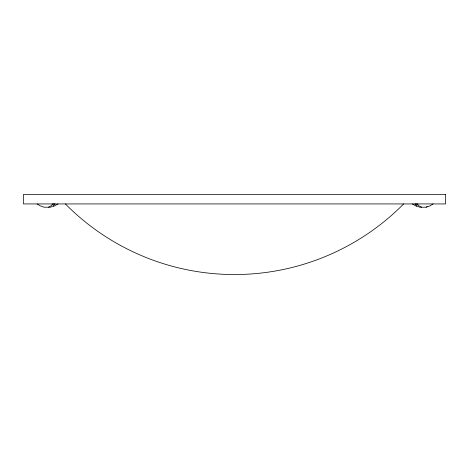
<?xml version="1.0" encoding="UTF-8"?>
<svg xmlns="http://www.w3.org/2000/svg" width="469" height="469" viewBox="0 0 469 469"><rect width="100%" height="100%" fill="white"/><g stroke="black" fill="none" stroke-linecap="round" stroke-linejoin="round"><path stroke-width="0.7" d="M58.045 203.933L53.296 206.542M433.127 203.933L429.962 205.885L426.21 207.204M48.518 207.204L50.963 205.885L52.95 204.115M427.183 206.612L425.834 207.204L419.485 207.204L416.953 205.885L414.889 203.933L417.967 204.115M52.2 204.115L55.166 203.933L53.179 205.885L50.734 207.204L44.479 207.204M44.068 207.204L40.322 205.885L37.168 203.933M416.953 206.542L412.192 203.933M421.649 207.204L419.116 205.885L417.058 204.115M403.651 203.933A237.9 237.9 0 0 1 65.349 203.933M445.55 194.453L23.45 194.453L23.45 203.933L445.55 203.933L445.55 194.453"/></g></svg>
